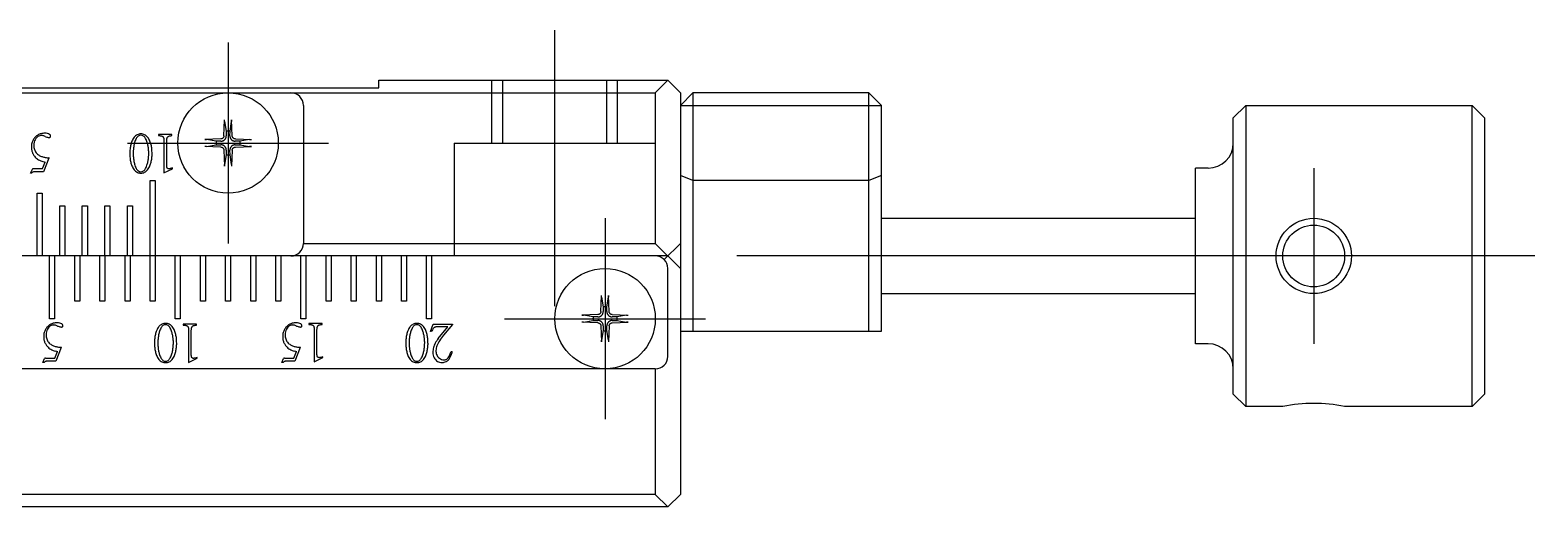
# Model space of a CAD drawing. Extents: x 1 to 275, y 0 to 187.
# Drawn here: x 80 to 139.8, y 167.8 to 186.8 of the extents above; entities that cross this region are included whole.
import ezdxf

# ---------------------------------------------------------------- set-up
doc = ezdxf.new("R2010")
doc.units = 0
doc.linetypes.add('CENTER', pattern=[50.8, 31.75, -6.35, 6.35, -6.35])
doc.linetypes.add('DASHED', pattern=[19.05, 12.7, -6.35])
doc.layers.get('0').update_dxf_attribs({"linetype": 'CONTINUOUS'})
doc.layers.add('CENTER', color=1, linetype='CENTER')

msp = doc.modelspace()

# ---------------------------------------------------------------- linework, layer by layer
at = {"color": 7, "linetype": 'CONTINUOUS'}
for p, q in [((57.835, 184.541), (93.835, 184.541)), ((93.835, 184.541), (93.835, 184.841)), ((93.835, 184.841), (105.335, 184.841)), ((104.835, 184.341), (105.335, 184.841)), ((105.335, 184.841), (105.835, 184.341)), ((46.835, 184.341), (104.835, 184.341)), ((90.835, 183.841), (90.835, 178.341)), ((104.835, 184.341), (104.835, 178.341)), ((105.835, 184.341), (105.835, 168.341)), ((106.335, 184.341), (105.835, 183.841)), ((105.835, 183.841), (113.835, 183.841)), ((113.335, 184.341), (106.335, 184.341)), ((106.335, 184.341), (106.335, 174.841)), ((113.835, 183.841), (113.335, 184.341)), ((113.335, 174.841), (113.335, 184.341)), ((113.835, 174.841), (113.835, 183.841)), ((127.835, 183.341), (128.335, 183.841)), ((128.335, 183.841), (128.335, 171.841)), ((128.335, 183.841), (137.335, 183.841)), ((137.335, 183.841), (137.835, 183.341)), ((137.335, 171.841), (137.335, 183.841)), ((87.673, 182.63), (87.697, 183.267)), ((87.697, 183.257), (87.697, 183.267)), ((87.697, 183.246), (87.697, 183.257)), ((87.697, 183.236), (87.697, 183.246)), ((87.697, 183.23), (87.697, 183.236)), ((87.697, 183.226), (87.697, 183.23)), ((87.973, 183.267), (87.974, 183.257)), ((87.998, 182.63), (87.973, 183.267)), ((87.974, 183.257), (87.974, 183.246)), ((87.974, 183.246), (87.974, 183.236)), ((87.974, 183.236), (87.974, 183.23)), ((87.974, 183.23), (87.974, 183.226)), ((127.835, 172.341), (127.835, 183.341)), ((137.835, 183.341), (137.835, 172.341)), ((85.603, 182.676), (85.067, 182.676)), ((85.067, 182.676), (85.067, 182.635)), ((85.067, 182.635), (85.09, 182.635)), ((85.09, 182.635), (85.112, 182.634)), ((85.112, 182.634), (85.134, 182.632)), ((85.134, 182.632), (85.155, 182.629)), ((85.155, 182.629), (85.175, 182.625)), ((85.522, 182.627), (85.542, 182.63)), ((85.542, 182.63), (85.562, 182.633)), ((85.562, 182.633), (85.583, 182.634)), ((85.583, 182.634), (85.603, 182.635)), ((85.603, 182.635), (85.603, 182.676)), ((87.673, 182.63), (87.672, 182.618)), ((87.697, 183.216), (87.697, 183.226)), ((87.697, 183.212), (87.697, 183.216)), ((87.697, 183.208), (87.697, 183.212)), ((87.698, 183.204), (87.697, 183.208)), ((87.698, 183.201), (87.698, 183.204)), ((87.698, 183.198), (87.698, 183.201)), ((87.699, 183.195), (87.698, 183.198)), ((87.699, 183.195), (87.758, 182.814)), ((87.758, 182.814), (87.763, 182.628)), ((87.908, 182.628), (87.913, 182.814)), ((87.913, 182.814), (87.972, 183.195)), ((87.973, 183.198), (87.972, 183.195)), ((87.974, 183.208), (87.973, 183.204)), ((87.973, 183.204), (87.973, 183.201)), ((87.973, 183.201), (87.973, 183.198)), ((87.974, 183.226), (87.974, 183.216)), ((87.974, 183.216), (87.974, 183.212)), ((87.974, 183.212), (87.974, 183.208)), ((87.999, 182.618), (87.998, 182.63)), ((85.175, 182.625), (85.194, 182.619)), ((85.194, 182.619), (85.204, 182.616)), ((85.204, 182.616), (85.213, 182.612)), ((85.213, 182.612), (85.222, 182.608)), ((85.222, 182.608), (85.23, 182.603)), ((85.23, 182.603), (85.237, 182.597)), ((85.237, 182.597), (85.243, 182.591)), ((85.243, 182.591), (85.249, 182.585)), ((85.249, 182.585), (85.254, 182.578)), ((85.254, 182.578), (85.258, 182.571)), ((85.258, 182.571), (85.262, 182.563)), ((85.262, 182.563), (85.266, 182.555)), ((85.266, 182.555), (85.269, 182.547)), ((85.269, 182.547), (85.274, 182.53)), ((85.274, 182.53), (85.277, 182.513)), ((85.277, 182.513), (85.279, 182.496)), ((85.279, 182.496), (85.279, 182.478)), ((85.279, 182.478), (85.279, 181.151)), ((85.393, 182.439), (85.394, 182.462)), ((85.393, 181.429), (85.393, 182.439)), ((85.394, 182.462), (85.396, 182.485)), ((85.396, 182.485), (85.399, 182.508)), ((85.399, 182.508), (85.402, 182.519)), ((85.402, 182.519), (85.405, 182.53)), ((85.405, 182.53), (85.408, 182.54)), ((85.408, 182.54), (85.413, 182.551)), ((85.413, 182.551), (85.418, 182.561)), ((85.418, 182.561), (85.424, 182.571)), ((85.424, 182.571), (85.43, 182.58)), ((85.43, 182.58), (85.437, 182.588)), ((85.437, 182.588), (85.445, 182.596)), ((85.445, 182.596), (85.454, 182.603)), ((85.454, 182.603), (85.461, 182.607)), ((85.461, 182.607), (85.468, 182.611)), ((85.468, 182.611), (85.484, 182.617)), ((85.484, 182.617), (85.502, 182.623)), ((85.502, 182.623), (85.522, 182.627)), ((87.546, 182.504), (86.909, 182.479)), ((86.909, 182.479), (86.92, 182.48)), ((86.92, 182.203), (86.909, 182.203)), ((87.546, 182.179), (86.909, 182.203)), ((86.92, 182.48), (86.93, 182.48)), ((86.93, 182.203), (86.92, 182.203)), ((86.93, 182.48), (86.941, 182.48)), ((86.941, 182.202), (86.93, 182.203)), ((86.941, 182.48), (86.946, 182.48)), ((86.946, 182.202), (86.941, 182.202)), ((86.946, 182.48), (86.951, 182.48)), ((86.951, 182.203), (86.946, 182.202)), ((86.951, 182.48), (86.96, 182.48)), ((86.96, 182.203), (86.951, 182.203)), ((86.96, 182.48), (86.965, 182.48)), ((86.965, 182.203), (86.96, 182.203)), ((86.965, 182.48), (86.969, 182.479)), ((86.969, 182.203), (86.965, 182.203)), ((86.969, 182.479), (86.972, 182.479)), ((86.972, 182.203), (86.969, 182.203)), ((86.972, 182.479), (86.976, 182.479)), ((86.976, 182.204), (86.972, 182.203)), ((86.976, 182.479), (86.979, 182.478)), ((86.979, 182.204), (86.976, 182.204)), ((86.979, 182.478), (86.981, 182.478)), ((86.981, 182.204), (86.979, 182.204)), ((87.363, 182.419), (86.981, 182.478)), ((86.981, 182.204), (87.363, 182.264)), ((87.548, 182.414), (87.363, 182.419)), ((87.363, 182.264), (87.548, 182.268)), ((87.558, 182.505), (87.546, 182.504)), ((87.546, 182.179), (87.558, 182.178)), ((87.57, 182.507), (87.558, 182.505)), ((87.558, 182.178), (87.57, 182.176)), ((87.583, 182.51), (87.57, 182.507)), ((87.57, 182.176), (87.582, 182.172)), ((87.582, 182.172), (87.594, 182.168)), ((87.594, 182.515), (87.583, 182.51)), ((87.606, 182.52), (87.594, 182.515)), ((87.594, 182.168), (87.605, 182.163)), ((87.605, 182.163), (87.616, 182.156)), ((87.616, 182.527), (87.606, 182.52)), ((87.626, 182.534), (87.616, 182.527)), ((87.616, 182.156), (87.626, 182.149)), ((87.635, 182.542), (87.626, 182.534)), ((87.626, 182.149), (87.635, 182.14)), ((87.643, 182.551), (87.635, 182.542)), ((87.635, 182.14), (87.643, 182.132)), ((87.65, 182.561), (87.643, 182.551)), ((87.643, 182.132), (87.65, 182.122)), ((87.657, 182.571), (87.65, 182.561)), ((87.65, 182.122), (87.657, 182.111)), ((87.662, 182.583), (87.657, 182.571)), ((87.657, 182.111), (87.662, 182.1)), ((87.667, 182.594), (87.662, 182.583)), ((87.662, 182.1), (87.667, 182.088)), ((87.67, 182.606), (87.667, 182.594)), ((87.667, 182.088), (87.67, 182.076)), ((87.672, 182.618), (87.67, 182.606)), ((87.67, 182.076), (87.672, 182.064)), ((87.672, 182.064), (87.673, 182.052)), ((87.673, 182.052), (87.697, 181.415)), ((87.763, 182.054), (87.758, 181.869)), ((87.913, 181.869), (87.908, 182.054)), ((87.998, 182.052), (87.973, 181.415)), ((87.998, 182.052), (87.999, 182.064)), ((88.001, 182.606), (87.999, 182.618)), ((87.999, 182.064), (88.001, 182.076)), ((88.004, 182.594), (88.001, 182.606)), ((88.001, 182.076), (88.004, 182.088)), ((88.009, 182.582), (88.004, 182.594)), ((88.004, 182.088), (88.009, 182.1)), ((88.014, 182.571), (88.009, 182.582)), ((88.009, 182.1), (88.014, 182.111)), ((88.021, 182.561), (88.014, 182.571)), ((88.014, 182.111), (88.021, 182.122)), ((88.028, 182.551), (88.021, 182.561)), ((88.021, 182.122), (88.028, 182.132)), ((88.036, 182.542), (88.028, 182.551)), ((88.028, 182.132), (88.036, 182.141)), ((88.045, 182.534), (88.036, 182.542)), ((88.036, 182.141), (88.045, 182.149)), ((88.055, 182.526), (88.045, 182.534)), ((88.045, 182.149), (88.055, 182.156)), ((88.066, 182.52), (88.055, 182.526)), ((88.055, 182.156), (88.065, 182.162)), ((88.065, 182.162), (88.077, 182.168)), ((88.077, 182.514), (88.066, 182.52)), ((88.089, 182.51), (88.077, 182.514)), ((88.077, 182.168), (88.088, 182.172)), ((88.088, 182.172), (88.1, 182.176)), ((88.101, 182.507), (88.089, 182.51)), ((88.1, 182.176), (88.113, 182.178)), ((88.113, 182.505), (88.101, 182.507)), ((88.125, 182.504), (88.113, 182.505)), ((88.113, 182.178), (88.125, 182.179)), ((88.308, 182.419), (88.123, 182.414)), ((88.123, 182.268), (88.308, 182.264)), ((88.125, 182.504), (88.761, 182.479)), ((88.125, 182.179), (88.761, 182.203)), ((88.689, 182.478), (88.308, 182.419)), ((88.308, 182.264), (88.689, 182.204)), ((88.689, 182.478), (88.692, 182.478)), ((88.692, 182.204), (88.689, 182.204)), ((88.692, 182.478), (88.695, 182.479)), ((88.695, 182.204), (88.692, 182.204)), ((88.695, 182.479), (88.698, 182.479)), ((88.698, 182.203), (88.695, 182.204)), ((88.698, 182.479), (88.702, 182.479)), ((88.702, 182.203), (88.698, 182.203)), ((88.702, 182.479), (88.706, 182.48)), ((88.706, 182.203), (88.702, 182.203)), ((88.706, 182.48), (88.71, 182.48)), ((88.71, 182.203), (88.706, 182.203)), ((88.71, 182.48), (88.72, 182.48)), ((88.72, 182.203), (88.71, 182.203)), ((88.72, 182.48), (88.725, 182.48)), ((88.725, 182.202), (88.72, 182.203)), ((88.725, 182.48), (88.73, 182.48)), ((88.73, 182.202), (88.725, 182.202)), ((88.73, 182.48), (88.74, 182.48)), ((88.74, 182.203), (88.73, 182.202)), ((88.74, 182.48), (88.751, 182.48)), ((88.751, 182.203), (88.74, 182.203)), ((88.751, 182.48), (88.761, 182.479)), ((88.761, 182.203), (88.751, 182.203)), ((80.45, 181.319), (80.56, 181.579)), ((80.709, 181.738), (80.495, 181.198)), ((87.697, 181.475), (87.698, 181.478)), ((87.697, 181.471), (87.697, 181.475)), ((87.697, 181.466), (87.697, 181.471)), ((87.697, 181.457), (87.697, 181.466)), ((87.697, 181.452), (87.697, 181.457)), ((87.697, 181.447), (87.697, 181.452)), ((87.697, 181.436), (87.697, 181.447)), ((87.697, 181.426), (87.697, 181.436)), ((87.698, 181.485), (87.699, 181.487)), ((87.698, 181.482), (87.698, 181.485)), ((87.698, 181.478), (87.698, 181.482)), ((87.758, 181.869), (87.699, 181.487)), ((87.972, 181.487), (87.913, 181.869)), ((87.972, 181.487), (87.973, 181.485)), ((87.973, 181.485), (87.973, 181.482)), ((87.973, 181.482), (87.973, 181.478)), ((87.973, 181.478), (87.974, 181.475)), ((87.974, 181.475), (87.974, 181.471)), ((87.974, 181.471), (87.974, 181.466)), ((87.974, 181.466), (87.974, 181.457)), ((87.974, 181.457), (87.974, 181.452)), ((87.974, 181.452), (87.974, 181.447)), ((87.974, 181.447), (87.974, 181.436)), ((87.974, 181.436), (87.974, 181.426)), ((79.979, 181.141), (80.047, 181.304)), ((80.024, 181.145), (79.979, 181.141)), ((80.079, 181.319), (80.45, 181.319)), ((80.495, 181.198), (80.122, 181.198)), ((84.735, 180.841), (84.935, 180.841)), ((84.735, 176.041), (84.735, 180.841)), ((84.935, 180.841), (84.935, 176.041)), ((85.279, 181.151), (85.623, 181.317)), ((85.393, 181.418), (85.393, 181.429)), ((85.394, 181.408), (85.393, 181.418)), ((85.395, 181.398), (85.394, 181.408)), ((85.396, 181.387), (85.395, 181.398)), ((85.399, 181.377), (85.396, 181.387)), ((85.401, 181.367), (85.399, 181.377)), ((85.405, 181.358), (85.401, 181.367)), ((85.409, 181.349), (85.405, 181.358)), ((85.415, 181.34), (85.409, 181.349)), ((85.418, 181.336), (85.415, 181.34)), ((85.422, 181.333), (85.418, 181.336)), ((85.425, 181.329), (85.422, 181.333)), ((85.429, 181.326), (85.425, 181.329)), ((85.433, 181.323), (85.429, 181.326)), ((85.438, 181.321), (85.433, 181.323)), ((85.442, 181.319), (85.438, 181.321)), ((85.447, 181.317), (85.442, 181.319)), ((85.452, 181.316), (85.447, 181.317)), ((85.457, 181.314), (85.452, 181.316)), ((85.467, 181.313), (85.457, 181.314)), ((85.477, 181.312), (85.467, 181.313)), ((85.496, 181.313), (85.477, 181.312)), ((85.515, 181.316), (85.496, 181.313)), ((85.534, 181.32), (85.515, 181.316)), ((85.552, 181.325), (85.534, 181.32)), ((85.588, 181.336), (85.552, 181.325)), ((85.623, 181.349), (85.588, 181.336)), ((85.623, 181.317), (85.623, 181.349)), ((87.697, 181.415), (87.697, 181.426)), ((87.974, 181.426), (87.973, 181.415)), ((106.335, 180.841), (105.835, 181.048)), ((113.335, 180.841), (106.335, 180.841)), ((113.835, 181.048), (113.335, 180.841)), ((126.335, 174.341), (126.335, 181.341)), ((126.835, 181.341), (126.335, 181.341)), ((80.235, 180.341), (80.435, 180.341)), ((80.235, 177.841), (80.235, 180.341)), ((80.435, 180.341), (80.435, 177.841)), ((81.135, 177.841), (81.135, 179.841)), ((81.135, 179.841), (81.335, 179.841)), ((81.335, 179.841), (81.335, 177.841)), ((82.035, 177.841), (82.035, 179.841)), ((82.035, 179.841), (82.235, 179.841)), ((82.235, 179.841), (82.235, 177.841)), ((82.935, 177.841), (82.935, 179.841)), ((82.935, 179.841), (83.135, 179.841)), ((83.135, 179.841), (83.135, 177.841)), ((83.835, 177.841), (83.835, 179.841)), ((83.835, 179.841), (84.035, 179.841)), ((84.035, 179.841), (84.035, 177.841)), ((113.835, 179.341), (126.335, 179.341)), ((105.335, 177.841), (46.335, 177.841)), ((104.835, 177.841), (46.835, 177.841)), ((80.735, 175.341), (80.735, 177.841)), ((80.935, 177.841), (80.935, 175.341)), ((81.735, 176.041), (81.735, 177.841)), ((81.935, 177.841), (81.935, 176.041)), ((82.735, 176.041), (82.735, 177.841)), ((82.935, 177.841), (82.935, 176.041)), ((83.735, 176.041), (83.735, 177.841)), ((83.935, 177.841), (83.935, 176.041)), ((85.735, 175.341), (85.735, 177.841)), ((85.935, 177.841), (85.935, 175.341)), ((86.735, 176.041), (86.735, 177.841)), ((86.935, 177.841), (86.935, 176.041)), ((87.735, 176.041), (87.735, 177.841)), ((87.935, 177.841), (87.935, 176.041)), ((88.735, 176.041), (88.735, 177.841)), ((88.935, 177.841), (88.935, 176.041)), ((89.735, 176.041), (89.735, 177.841)), ((89.935, 177.841), (89.935, 176.041)), ((90.735, 175.341), (90.735, 177.841)), ((90.835, 178.341), (104.835, 178.341)), ((90.935, 177.841), (90.935, 175.341)), ((91.735, 176.041), (91.735, 177.841)), ((91.935, 177.841), (91.935, 176.041)), ((92.735, 176.041), (92.735, 177.841)), ((92.935, 177.841), (92.935, 176.041)), ((93.735, 176.041), (93.735, 177.841)), ((93.935, 177.841), (93.935, 176.041)), ((94.735, 176.041), (94.735, 177.841)), ((94.935, 177.841), (94.935, 176.041)), ((95.735, 175.341), (95.735, 177.841)), ((95.935, 177.841), (95.935, 175.341)), ((104.835, 178.341), (105.835, 177.341)), ((105.835, 178.341), (105.189, 177.695)), ((105.335, 173.841), (105.335, 177.341)), ((102.673, 175.63), (102.697, 176.267)), ((102.697, 176.257), (102.697, 176.267)), ((102.697, 176.246), (102.697, 176.257)), ((102.697, 176.236), (102.697, 176.246)), ((102.697, 176.23), (102.697, 176.236)), ((102.697, 176.226), (102.697, 176.23)), ((102.697, 176.216), (102.697, 176.226)), ((102.697, 176.212), (102.697, 176.216)), ((102.697, 176.208), (102.697, 176.212)), ((102.698, 176.204), (102.697, 176.208)), ((102.698, 176.201), (102.698, 176.204)), ((102.698, 176.198), (102.698, 176.201)), ((102.699, 176.195), (102.698, 176.198)), ((102.699, 176.195), (102.758, 175.814)), ((102.913, 175.814), (102.972, 176.195)), ((102.973, 176.198), (102.972, 176.195)), ((102.973, 176.267), (102.974, 176.257)), ((102.998, 175.63), (102.973, 176.267)), ((102.974, 176.208), (102.973, 176.204)), ((102.973, 176.204), (102.973, 176.201)), ((102.973, 176.201), (102.973, 176.198)), ((102.974, 176.257), (102.974, 176.246)), ((102.974, 176.246), (102.974, 176.236)), ((102.974, 176.236), (102.974, 176.23)), ((102.974, 176.23), (102.974, 176.226)), ((102.974, 176.226), (102.974, 176.216)), ((102.974, 176.216), (102.974, 176.212)), ((102.974, 176.212), (102.974, 176.208)), ((113.835, 176.341), (126.335, 176.341)), ((81.935, 176.041), (81.735, 176.041)), ((82.935, 176.041), (82.735, 176.041)), ((83.935, 176.041), (83.735, 176.041)), ((84.935, 176.041), (84.735, 176.041)), ((86.935, 176.041), (86.735, 176.041)), ((87.935, 176.041), (87.735, 176.041)), ((88.935, 176.041), (88.735, 176.041)), ((89.935, 176.041), (89.735, 176.041)), ((91.935, 176.041), (91.735, 176.041)), ((92.935, 176.041), (92.735, 176.041)), ((93.935, 176.041), (93.735, 176.041)), ((94.935, 176.041), (94.735, 176.041)), ((102.546, 175.504), (101.909, 175.479)), ((101.909, 175.479), (101.92, 175.48)), ((101.92, 175.48), (101.93, 175.48)), ((101.93, 175.48), (101.941, 175.48)), ((101.941, 175.48), (101.946, 175.48)), ((101.946, 175.48), (101.951, 175.48)), ((101.951, 175.48), (101.96, 175.48)), ((101.96, 175.48), (101.965, 175.48)), ((101.965, 175.48), (101.969, 175.479)), ((101.969, 175.479), (101.972, 175.479)), ((101.972, 175.479), (101.976, 175.479)), ((101.976, 175.479), (101.979, 175.478)), ((101.979, 175.478), (101.981, 175.478)), ((102.363, 175.419), (101.981, 175.478)), ((102.558, 175.505), (102.546, 175.504)), ((102.57, 175.507), (102.558, 175.505)), ((102.583, 175.51), (102.57, 175.507)), ((102.594, 175.515), (102.583, 175.51)), ((102.606, 175.52), (102.594, 175.515)), ((102.616, 175.527), (102.606, 175.52)), ((102.626, 175.534), (102.616, 175.527)), ((102.635, 175.542), (102.626, 175.534)), ((102.643, 175.551), (102.635, 175.542)), ((102.65, 175.561), (102.643, 175.551)), ((102.657, 175.571), (102.65, 175.561)), ((102.662, 175.583), (102.657, 175.571)), ((102.667, 175.594), (102.662, 175.583)), ((102.67, 175.606), (102.667, 175.594)), ((102.672, 175.618), (102.67, 175.606)), ((102.673, 175.63), (102.672, 175.618)), ((102.758, 175.814), (102.763, 175.628)), ((102.908, 175.628), (102.913, 175.814)), ((102.999, 175.618), (102.998, 175.63)), ((103.001, 175.606), (102.999, 175.618)), ((103.004, 175.594), (103.001, 175.606)), ((103.009, 175.582), (103.004, 175.594)), ((103.014, 175.571), (103.009, 175.582)), ((103.021, 175.561), (103.014, 175.571)), ((103.028, 175.551), (103.021, 175.561)), ((103.036, 175.542), (103.028, 175.551)), ((103.045, 175.534), (103.036, 175.542)), ((103.055, 175.526), (103.045, 175.534)), ((103.066, 175.52), (103.055, 175.526)), ((103.077, 175.514), (103.066, 175.52)), ((103.089, 175.51), (103.077, 175.514)), ((103.101, 175.507), (103.089, 175.51)), ((103.113, 175.505), (103.101, 175.507)), ((103.125, 175.504), (103.113, 175.505)), ((103.125, 175.504), (103.761, 175.479)), ((103.689, 175.478), (103.308, 175.419)), ((103.689, 175.478), (103.692, 175.478)), ((103.692, 175.478), (103.695, 175.479)), ((103.695, 175.479), (103.698, 175.479)), ((103.698, 175.479), (103.702, 175.479)), ((103.702, 175.479), (103.706, 175.48)), ((103.706, 175.48), (103.71, 175.48)), ((103.71, 175.48), (103.72, 175.48)), ((103.72, 175.48), (103.725, 175.48)), ((103.725, 175.48), (103.73, 175.48)), ((103.73, 175.48), (103.74, 175.48)), ((103.74, 175.48), (103.751, 175.48)), ((103.751, 175.48), (103.761, 175.479)), ((80.935, 175.341), (80.735, 175.341)), ((85.935, 175.341), (85.735, 175.341)), ((86.583, 175.125), (86.047, 175.125)), ((86.047, 175.125), (86.047, 175.085)), ((86.047, 175.085), (86.07, 175.084)), ((86.07, 175.084), (86.092, 175.083)), ((86.092, 175.083), (86.114, 175.081)), ((86.114, 175.081), (86.135, 175.078)), ((86.135, 175.078), (86.155, 175.074)), ((86.155, 175.074), (86.175, 175.069)), ((86.175, 175.069), (86.184, 175.065)), ((86.184, 175.065), (86.193, 175.062)), ((86.193, 175.062), (86.202, 175.057)), ((86.202, 175.057), (86.21, 175.052)), ((86.21, 175.052), (86.217, 175.046)), ((86.217, 175.046), (86.223, 175.041)), ((86.223, 175.041), (86.229, 175.034)), ((86.229, 175.034), (86.234, 175.027)), ((86.234, 175.027), (86.239, 175.02)), ((86.239, 175.02), (86.243, 175.012)), ((86.243, 175.012), (86.246, 175.005)), ((86.246, 175.005), (86.249, 174.996)), ((86.249, 174.996), (86.254, 174.98)), ((86.254, 174.98), (86.257, 174.962)), ((86.257, 174.962), (86.259, 174.945)), ((86.259, 174.945), (86.259, 174.928)), ((86.259, 174.928), (86.259, 173.601)), ((86.373, 174.889), (86.374, 174.912)), ((86.373, 173.878), (86.373, 174.889)), ((86.374, 174.912), (86.376, 174.935)), ((86.376, 174.935), (86.38, 174.957)), ((86.38, 174.957), (86.382, 174.968)), ((86.382, 174.968), (86.385, 174.979)), ((86.385, 174.979), (86.389, 174.99)), ((86.389, 174.99), (86.393, 175)), ((86.393, 175), (86.398, 175.01)), ((86.398, 175.01), (86.404, 175.02)), ((86.404, 175.02), (86.41, 175.029)), ((86.41, 175.029), (86.418, 175.037)), ((86.418, 175.037), (86.426, 175.045)), ((86.426, 175.045), (86.435, 175.052)), ((86.435, 175.052), (86.441, 175.056)), ((86.441, 175.056), (86.449, 175.06)), ((86.449, 175.06), (86.465, 175.067)), ((86.465, 175.067), (86.483, 175.072)), ((86.483, 175.072), (86.502, 175.076)), ((86.502, 175.076), (86.522, 175.08)), ((86.522, 175.08), (86.543, 175.082)), ((86.543, 175.082), (86.563, 175.084)), ((86.563, 175.084), (86.583, 175.085)), ((86.583, 175.085), (86.583, 175.125)), ((90.935, 175.341), (90.735, 175.341)), ((91.583, 175.152), (91.047, 175.152)), ((91.047, 175.152), (91.047, 175.111)), ((91.047, 175.111), (91.07, 175.111)), ((91.07, 175.111), (91.092, 175.11)), ((91.092, 175.11), (91.114, 175.108)), ((91.114, 175.108), (91.135, 175.105)), ((91.135, 175.105), (91.155, 175.101)), ((91.155, 175.101), (91.175, 175.095)), ((91.175, 175.095), (91.184, 175.092)), ((91.184, 175.092), (91.193, 175.088)), ((91.193, 175.088), (91.202, 175.084)), ((91.202, 175.084), (91.21, 175.078)), ((91.21, 175.078), (91.217, 175.073)), ((91.217, 175.073), (91.223, 175.067)), ((91.223, 175.067), (91.229, 175.061)), ((91.229, 175.061), (91.234, 175.054)), ((91.234, 175.054), (91.239, 175.046)), ((91.239, 175.046), (91.243, 175.039)), ((91.243, 175.039), (91.246, 175.031)), ((91.246, 175.031), (91.249, 175.023)), ((91.249, 175.023), (91.254, 175.006)), ((91.254, 175.006), (91.257, 174.989)), ((91.257, 174.989), (91.259, 174.971)), ((91.259, 174.971), (91.259, 174.954)), ((91.259, 174.954), (91.259, 173.627)), ((91.373, 174.915), (91.374, 174.938)), ((91.373, 173.904), (91.373, 174.915)), ((91.374, 174.938), (91.376, 174.961)), ((91.376, 174.961), (91.38, 174.984)), ((91.38, 174.984), (91.382, 174.995)), ((91.382, 174.995), (91.385, 175.006)), ((91.385, 175.006), (91.389, 175.016)), ((91.389, 175.016), (91.393, 175.027)), ((91.393, 175.027), (91.398, 175.037)), ((91.398, 175.037), (91.404, 175.046)), ((91.404, 175.046), (91.41, 175.056)), ((91.41, 175.056), (91.418, 175.064)), ((91.418, 175.064), (91.426, 175.072)), ((91.426, 175.072), (91.435, 175.078)), ((91.435, 175.078), (91.441, 175.083)), ((91.441, 175.083), (91.449, 175.087)), ((91.449, 175.087), (91.465, 175.093)), ((91.465, 175.093), (91.483, 175.099)), ((91.483, 175.099), (91.502, 175.103)), ((91.502, 175.103), (91.522, 175.106)), ((91.522, 175.106), (91.543, 175.108)), ((91.543, 175.108), (91.563, 175.11)), ((91.563, 175.11), (91.583, 175.111)), ((91.583, 175.111), (91.583, 175.152)), ((95.935, 175.341), (95.735, 175.341)), ((95.886, 174.828), (95.992, 175.125)), ((95.992, 175.125), (96.759, 175.125)), ((96.581, 175.013), (96.125, 175.013)), ((96.2, 174.549), (96.581, 175.013)), ((96.759, 175.115), (96.404, 174.683)), ((96.759, 175.125), (96.759, 175.115)), ((101.92, 175.203), (101.909, 175.203)), ((102.546, 175.179), (101.909, 175.203)), ((101.93, 175.203), (101.92, 175.203)), ((101.941, 175.202), (101.93, 175.203)), ((101.946, 175.202), (101.941, 175.202)), ((101.951, 175.203), (101.946, 175.202)), ((101.96, 175.203), (101.951, 175.203)), ((101.965, 175.203), (101.96, 175.203)), ((101.969, 175.203), (101.965, 175.203)), ((101.972, 175.203), (101.969, 175.203)), ((101.976, 175.204), (101.972, 175.203)), ((101.979, 175.204), (101.976, 175.204)), ((101.981, 175.204), (101.979, 175.204)), ((101.981, 175.204), (102.363, 175.264)), ((102.548, 175.414), (102.363, 175.419)), ((102.363, 175.264), (102.548, 175.268)), ((102.546, 175.179), (102.558, 175.178)), ((102.558, 175.178), (102.57, 175.176)), ((102.57, 175.176), (102.582, 175.172)), ((102.582, 175.172), (102.594, 175.168)), ((102.594, 175.168), (102.605, 175.163)), ((102.605, 175.163), (102.616, 175.156)), ((102.616, 175.156), (102.626, 175.149)), ((102.626, 175.149), (102.635, 175.14)), ((102.635, 175.14), (102.643, 175.132)), ((102.643, 175.132), (102.65, 175.122)), ((102.65, 175.122), (102.657, 175.111)), ((102.657, 175.111), (102.662, 175.1)), ((102.662, 175.1), (102.667, 175.088)), ((102.667, 175.088), (102.67, 175.076)), ((102.67, 175.076), (102.672, 175.064)), ((102.672, 175.064), (102.673, 175.052)), ((102.673, 175.052), (102.697, 174.415)), ((102.758, 174.869), (102.699, 174.487)), ((102.763, 175.054), (102.758, 174.869)), ((102.913, 174.869), (102.908, 175.054)), ((102.972, 174.487), (102.913, 174.869)), ((102.998, 175.052), (102.973, 174.415)), ((102.998, 175.052), (102.999, 175.064)), ((102.999, 175.064), (103.001, 175.076)), ((103.001, 175.076), (103.004, 175.088)), ((103.004, 175.088), (103.009, 175.1)), ((103.009, 175.1), (103.014, 175.111)), ((103.014, 175.111), (103.021, 175.122)), ((103.021, 175.122), (103.028, 175.132)), ((103.028, 175.132), (103.036, 175.141)), ((103.036, 175.141), (103.045, 175.149)), ((103.045, 175.149), (103.055, 175.156)), ((103.055, 175.156), (103.065, 175.162)), ((103.065, 175.162), (103.077, 175.168)), ((103.077, 175.168), (103.088, 175.172)), ((103.088, 175.172), (103.1, 175.176)), ((103.1, 175.176), (103.113, 175.178)), ((103.113, 175.178), (103.125, 175.179)), ((103.308, 175.419), (103.123, 175.414)), ((103.123, 175.268), (103.308, 175.264)), ((103.125, 175.179), (103.761, 175.203)), ((103.308, 175.264), (103.689, 175.204)), ((103.692, 175.204), (103.689, 175.204)), ((103.695, 175.204), (103.692, 175.204)), ((103.698, 175.203), (103.695, 175.204)), ((103.702, 175.203), (103.698, 175.203)), ((103.706, 175.203), (103.702, 175.203)), ((103.71, 175.203), (103.706, 175.203)), ((103.72, 175.203), (103.71, 175.203)), ((103.725, 175.202), (103.72, 175.203)), ((103.73, 175.202), (103.725, 175.202)), ((103.74, 175.203), (103.73, 175.202)), ((103.751, 175.203), (103.74, 175.203)), ((103.761, 175.203), (103.751, 175.203)), ((95.927, 174.828), (95.886, 174.828)), ((102.697, 174.475), (102.698, 174.478)), ((102.697, 174.471), (102.697, 174.475)), ((102.697, 174.466), (102.697, 174.471)), ((102.697, 174.457), (102.697, 174.466)), ((102.697, 174.452), (102.697, 174.457)), ((102.697, 174.447), (102.697, 174.452)), ((102.697, 174.436), (102.697, 174.447)), ((102.697, 174.426), (102.697, 174.436)), ((102.697, 174.415), (102.697, 174.426)), ((102.698, 174.485), (102.699, 174.487)), ((102.698, 174.482), (102.698, 174.485)), ((102.698, 174.478), (102.698, 174.482)), ((102.972, 174.487), (102.973, 174.485)), ((102.973, 174.485), (102.973, 174.482)), ((102.973, 174.482), (102.973, 174.478)), ((102.973, 174.478), (102.974, 174.475)), ((102.974, 174.426), (102.973, 174.415)), ((102.974, 174.475), (102.974, 174.471)), ((102.974, 174.471), (102.974, 174.466)), ((102.974, 174.466), (102.974, 174.457)), ((102.974, 174.457), (102.974, 174.452)), ((102.974, 174.452), (102.974, 174.447)), ((102.974, 174.447), (102.974, 174.436)), ((102.974, 174.436), (102.974, 174.426)), ((105.835, 174.841), (113.835, 174.841)), ((126.835, 174.341), (126.335, 174.341)), ((80.47, 173.591), (80.537, 173.754)), ((80.569, 173.768), (80.94, 173.768)), ((80.985, 173.648), (80.612, 173.648)), ((80.94, 173.768), (81.05, 174.029)), ((81.199, 174.188), (80.985, 173.648)), ((86.259, 173.601), (86.604, 173.766)), ((86.374, 173.868), (86.373, 173.878)), ((86.374, 173.857), (86.374, 173.868)), ((86.375, 173.847), (86.374, 173.857)), ((86.377, 173.837), (86.375, 173.847)), ((86.379, 173.826), (86.377, 173.837)), ((86.382, 173.817), (86.379, 173.826)), ((86.385, 173.807), (86.382, 173.817)), ((86.39, 173.798), (86.385, 173.807)), ((86.395, 173.79), (86.39, 173.798)), ((86.398, 173.786), (86.395, 173.79)), ((86.402, 173.782), (86.398, 173.786)), ((86.405, 173.779), (86.402, 173.782)), ((86.409, 173.776), (86.405, 173.779)), ((86.414, 173.773), (86.409, 173.776)), ((86.418, 173.77), (86.414, 173.773)), ((86.422, 173.768), (86.418, 173.77)), ((86.427, 173.766), (86.422, 173.768)), ((86.432, 173.765), (86.427, 173.766)), ((86.437, 173.764), (86.432, 173.765)), ((86.447, 173.762), (86.437, 173.764)), ((86.457, 173.762), (86.447, 173.762)), ((86.476, 173.763), (86.457, 173.762)), ((86.495, 173.766), (86.476, 173.763)), ((86.514, 173.769), (86.495, 173.766)), ((86.532, 173.774), (86.514, 173.769)), ((86.568, 173.785), (86.532, 173.774)), ((86.604, 173.799), (86.568, 173.785)), ((86.604, 173.766), (86.604, 173.799)), ((89.979, 173.591), (90.047, 173.754)), ((90.079, 173.768), (90.45, 173.768)), ((90.495, 173.648), (90.122, 173.648)), ((90.45, 173.768), (90.56, 174.029)), ((90.709, 174.188), (90.495, 173.648)), ((91.259, 173.627), (91.604, 173.792)), ((91.374, 173.894), (91.373, 173.904)), ((91.374, 173.884), (91.374, 173.894)), ((91.375, 173.873), (91.374, 173.884)), ((91.377, 173.863), (91.375, 173.873)), ((91.379, 173.853), (91.377, 173.863)), ((91.382, 173.843), (91.379, 173.853)), ((91.385, 173.834), (91.382, 173.843)), ((91.39, 173.825), (91.385, 173.834)), ((91.395, 173.816), (91.39, 173.825)), ((91.398, 173.812), (91.395, 173.816)), ((91.402, 173.809), (91.398, 173.812)), ((91.405, 173.805), (91.402, 173.809)), ((91.409, 173.802), (91.405, 173.805)), ((91.414, 173.799), (91.409, 173.802)), ((91.418, 173.797), (91.414, 173.799)), ((91.422, 173.795), (91.418, 173.797)), ((91.427, 173.793), (91.422, 173.795)), ((91.432, 173.791), (91.427, 173.793)), ((91.437, 173.79), (91.432, 173.791)), ((91.447, 173.789), (91.437, 173.79)), ((91.457, 173.788), (91.447, 173.789)), ((91.476, 173.789), (91.457, 173.788)), ((91.495, 173.792), (91.476, 173.789)), ((91.514, 173.796), (91.495, 173.792)), ((91.532, 173.801), (91.514, 173.796)), ((91.568, 173.812), (91.532, 173.801)), ((91.604, 173.825), (91.568, 173.812)), ((91.604, 173.792), (91.604, 173.825)), ((96.622, 173.823), (96.643, 173.865)), ((96.712, 174.039), (96.753, 174.033)), ((104.835, 173.341), (46.835, 173.341)), ((80.514, 173.595), (80.47, 173.591)), ((90.024, 173.595), (89.979, 173.591)), ((104.835, 173.341), (104.835, 168.341)), ((128.335, 171.841), (127.835, 172.341)), ((137.835, 172.341), (137.335, 171.841)), ((129.806, 171.841), (128.335, 171.841)), ((137.335, 171.841), (132.265, 171.841)), ((104.835, 168.341), (46.835, 168.341)), ((104.835, 168.341), (105.335, 167.841)), ((105.835, 168.341), (105.335, 167.841)), ((105.335, 167.841), (46.335, 167.841))]:
    msp.add_line(p, q, dxfattribs=at)
at = {"color": 3, "linetype": 'DASHED'}
for p, q in [((98.335, 182.341), (98.335, 184.841)), ((98.768, 182.341), (98.768, 184.841)), ((102.902, 182.341), (102.902, 184.841)), ((103.335, 182.341), (103.335, 184.841)), ((96.835, 182.341), (96.835, 177.841)), ((96.835, 182.341), (104.835, 182.341))]:
    msp.add_line(p, q, dxfattribs=at)
at = {"color": 7, "linetype": 'CONTINUOUS'}
for centre, radius in [((87.835, 182.341), 2), ((131.035, 177.841), 1.23), ((102.835, 175.341), 2)]:
    msp.add_circle(centre, radius, dxfattribs=at)
at = {"color": 3, "linetype": 'CONTINUOUS'}
msp.add_circle((131.035, 177.841), 1.5, dxfattribs=at)
at = {"color": 7, "linetype": 'CONTINUOUS'}
for centre, radius, start, end in [((90.335, 183.841), 0.5, 360, 90), ((80.518, 182.236), 0.493, 120.7739, 136.78169), ((80.508, 182.249), 0.477, 104.1459, 120.52088), ((80.411, 182.372), 0.269, 105.63661, 121.31819), ((80.417, 182.346), 0.295, 90.72112, 105.44214), ((80.532, 182.148), 0.581, 89.62634, 103.98118), ((80.411, 182.433), 0.208, 77.99933, 89.32029), ((80.374, 182.251), 0.394, 70.78051, 78.17127), ((80.543, 182.208), 0.521, 78.24508, 90.76589), ((80.605, 182.504), 0.218, 56.16519, 78.52435), ((80.652, 182.58), 0.13, 39.34743, 54.65926), ((80.662, 182.588), 0.117, 21.50572, 39.09296), ((80.757, 182.625), 0.015, 11.57863, 25.29127), ((84.379, 182.351), 0.356, 116.27292, 141.12605), ((84.364, 182.368), 0.334, 89.29188, 115.25969), ((84.367, 182.471), 0.178, 89.59754, 125.2384), ((84.372, 182.367), 0.336, 64.79362, 90.65481), ((84.369, 182.473), 0.177, 54.75767, 90.34796), ((84.357, 182.351), 0.356, 38.87395, 63.72708), ((87.835, 182.341), 0.479, 80.69573, 99.30427), ((87.55, 182.624), 0.212, 355.73108, 1.31351), ((88.121, 182.624), 0.213, 178.68743, 184.26798), ((80.647, 182.179), 0.639, 165.76324, 178.71453), ((80.702, 182.183), 0.694, 179.22147, 190.79828), ((80.58, 182.161), 0.57, 190.88917, 204.10235), ((80.554, 182.201), 0.544, 151.18995, 165.63047), ((80.564, 182.193), 0.556, 136.79184, 151.01477), ((80.759, 182.239), 0.651, 168.35026, 179.22467), ((80.621, 182.234), 0.514, 178.4839, 196.88282), ((80.545, 182.283), 0.433, 154.07539, 168.36855), ((80.507, 182.203), 0.395, 197.32457, 219.27694), ((80.454, 182.326), 0.332, 136.87322, 153.91976), ((80.43, 182.343), 0.303, 121.51134, 135.96751), ((80.275, 181.964), 0.698, 65.83344, 70.87769), ((80.814, 183.166), 0.62, 245.84998, 251.62749), ((80.745, 182.957), 0.4, 251.56753, 259.31192), ((80.719, 182.817), 0.257, 259.23152, 269.62409), ((80.719, 182.626), 0.066, 268.02774, 295.40713), ((80.729, 182.602), 0.0408, 297.12927, 334.95398), ((80.699, 182.614), 0.0728, 336.28103, 1.8872), ((80.736, 182.62), 0.0361, 4.31603, 11.94418), ((80.698, 182.617), 0.0745, 359.76895, 4.47325), ((85.615, 181.926), 1.69, 173.98932, 180.12832), ((85.25, 181.964), 1.322, 166.76805, 174.0003), ((85.002, 182.023), 1.067, 158.42573, 166.76648), ((84.582, 182.19), 0.615, 141.32201, 158.56004), ((85.852, 181.924), 1.791, 175.17741, 180.05778), ((85.626, 181.943), 1.564, 169.83753, 175.18468), ((85.467, 181.971), 1.404, 164.09978, 169.84183), ((84.817, 182.178), 0.722, 151.86506, 165.77224), ((84.438, 182.384), 0.291, 126.7157, 152.2786), ((84.296, 182.382), 0.293, 28.05768, 53.3426), ((83.928, 182.178), 0.713, 14.58161, 28.60613), ((83.279, 181.967), 1.395, 10.45512, 16.28755), ((84.153, 182.189), 0.617, 21.4624, 38.65554), ((83.138, 181.941), 1.539, 4.98573, 10.44901), ((82.94, 181.924), 1.738, 359.94422, 4.98324), ((83.709, 182.016), 1.093, 13.20981, 21.39905), ((83.475, 181.961), 1.334, 6.03151, 13.20014), ((83.132, 181.925), 1.678, 359.88103, 6.03092), ((87.835, 182.341), 0.479, 170.69573, 189.30427), ((87.553, 182.627), 0.213, 268.68743, 274.26798), ((87.553, 182.056), 0.212, 85.73108, 91.31351), ((87.552, 182.636), 0.222, 274.24243, 279.5709), ((87.552, 182.046), 0.222, 80.4292, 85.75747), ((87.554, 182.63), 0.216, 279.54557, 284.93911), ((87.554, 182.053), 0.216, 75.0596, 80.45572), ((87.556, 182.62), 0.206, 284.99526, 290.61445), ((87.556, 182.062), 0.206, 69.386, 75.00429), ((87.553, 182.628), 0.214, 290.57201, 296.2994), ((87.553, 182.054), 0.214, 63.7006, 69.42799), ((87.559, 182.616), 0.201, 296.26938, 302.61165), ((87.559, 182.066), 0.201, 57.38835, 63.73062), ((87.554, 182.623), 0.209, 302.64535, 308.77556), ((87.554, 182.059), 0.209, 51.22485, 57.35424), ((87.559, 182.618), 0.202, 308.72044, 314.93424), ((87.559, 182.065), 0.202, 45.0678, 51.27752), ((87.559, 182.618), 0.202, 315.0678, 321.27752), ((87.559, 182.065), 0.202, 38.72044, 44.93424), ((87.553, 182.622), 0.209, 321.22485, 327.35423), ((87.553, 182.06), 0.209, 32.64535, 38.77556), ((87.561, 182.617), 0.201, 327.38835, 333.73062), ((87.561, 182.065), 0.201, 26.26938, 32.61165), ((87.548, 182.623), 0.214, 333.7006, 339.42799), ((87.548, 182.059), 0.214, 20.57201, 26.2994), ((87.557, 182.621), 0.206, 339.386, 345.00429), ((87.557, 182.062), 0.206, 14.99526, 20.61445), ((87.547, 182.623), 0.216, 345.0596, 350.45572), ((87.547, 182.059), 0.216, 9.54557, 14.93911), ((87.54, 182.624), 0.222, 350.4292, 355.75747), ((87.54, 182.058), 0.222, 4.24243, 9.5709), ((87.55, 182.059), 0.213, 358.68743, 4.26798), ((88.121, 182.059), 0.212, 175.73108, 181.31351), ((88.131, 182.624), 0.222, 184.24243, 189.5709), ((88.131, 182.058), 0.222, 170.4292, 175.75747), ((88.124, 182.623), 0.216, 189.54557, 194.93911), ((88.124, 182.059), 0.216, 165.0596, 170.45572), ((88.114, 182.621), 0.206, 194.99526, 200.61445), ((88.114, 182.062), 0.206, 159.386, 165.00429), ((88.122, 182.623), 0.214, 200.57201, 206.2994), ((88.122, 182.059), 0.214, 153.7006, 159.42799), ((88.11, 182.617), 0.201, 206.26938, 212.61165), ((88.11, 182.065), 0.201, 147.38835, 153.73062), ((88.118, 182.622), 0.209, 212.64535, 218.77556), ((88.118, 182.06), 0.209, 141.22485, 147.35423), ((88.112, 182.617), 0.202, 218.72044, 224.93424), ((88.112, 182.065), 0.202, 135.0678, 141.27752), ((88.112, 182.618), 0.202, 225.0678, 231.27752), ((88.112, 182.065), 0.202, 128.72044, 134.93424), ((88.116, 182.623), 0.209, 231.22485, 237.35424), ((88.116, 182.059), 0.209, 122.64535, 128.77556), ((88.112, 182.616), 0.201, 237.38835, 243.73062), ((88.112, 182.066), 0.201, 116.26938, 122.61165), ((88.118, 182.628), 0.214, 243.7006, 249.42799), ((88.118, 182.054), 0.214, 110.57201, 116.2994), ((88.115, 182.62), 0.206, 249.386, 255.00429), ((88.115, 182.062), 0.206, 104.99526, 110.61445), ((88.117, 182.63), 0.216, 255.0596, 260.45572), ((88.117, 182.053), 0.216, 99.54557, 104.93911), ((88.118, 182.636), 0.222, 260.4292, 265.75747), ((88.118, 182.046), 0.222, 94.24243, 99.5709), ((88.118, 182.627), 0.212, 265.73108, 271.31351), ((88.118, 182.056), 0.213, 88.68743, 94.26798), ((87.835, 182.341), 0.479, 350.69573, 9.30427), ((126.835, 182.341), 1, 270, 0), ((80.555, 182.151), 0.543, 204.24457, 217.88991), ((80.613, 182.202), 0.62, 218.29781, 226.58075), ((80.57, 182.157), 0.558, 226.61262, 235.50535), ((80.553, 182.246), 0.458, 219.81775, 239.70953), ((80.558, 182.141), 0.538, 235.54723, 244.66155), ((80.645, 182.394), 0.633, 239.28076, 250.57213), ((80.565, 182.128), 0.53, 243.38723, 250.16115), ((80.783, 182.723), 1.163, 250.01239, 254.02475), ((80.692, 182.53), 0.776, 250.61482, 260.46283), ((81.07, 183.716), 2.197, 253.96306, 256.58917), ((80.733, 182.771), 1.021, 260.47146, 268.67315), ((80.709, 181.749), 0.00178, 13.63234, 92.62787), ((80.664, 181.754), 0.0479, 340.86085, 349.27632), ((80.702, 181.747), 0.0092, 347.20438, 12.79562), ((85.6, 181.918), 1.674, 179.88071, 186.03867), ((85.247, 181.881), 1.32, 186.04714, 193.26282), ((85.007, 181.825), 1.073, 193.28825, 201.56962), ((84.593, 181.659), 0.627, 201.37799, 218.38949), ((85.725, 181.921), 1.665, 179.9697, 185.0017), ((85.627, 181.913), 1.566, 185.00933, 190.25177), ((85.571, 181.903), 1.51, 190.26089, 195.63213), ((84.867, 181.687), 0.774, 194.27092, 207.58603), ((83.845, 181.699), 0.8, 332.34973, 345.25392), ((83.17, 181.912), 1.507, 343.97878, 349.40477), ((84.13, 181.667), 0.642, 321.80674, 338.42579), ((83.148, 181.916), 1.529, 349.41414, 354.78648), ((83.085, 181.921), 1.593, 354.79501, 0.02419), ((83.678, 181.838), 1.125, 338.77606, 346.76283), ((83.47, 181.886), 1.338, 346.78819, 353.90186), ((83.165, 181.919), 1.646, 353.90993, 0.11047), ((87.835, 182.341), 0.479, 260.69573, 279.30427), ((80.168, 181.026), 0.187, 127.16067, 140.255), ((80.061, 181.3), 0.0151, 127.05736, 164.06466), ((80.069, 181.289), 0.0281, 101.45379, 125.80496), ((80.129, 181.076), 0.123, 109.80178, 127.08408), ((80.078, 181.245), 0.0733, 89.13509, 101.97085), ((80.122, 181.095), 0.103, 89.9573, 109.456), ((84.38, 181.493), 0.356, 218.658, 243.54756), ((84.452, 181.468), 0.305, 207.34289, 232.11576), ((84.364, 181.475), 0.334, 244.6264, 270.65324), ((84.367, 181.367), 0.173, 233.68416, 270.27905), ((84.369, 181.365), 0.171, 269.83528, 306.50021), ((84.372, 181.473), 0.332, 269.29366, 295.4267), ((84.28, 181.471), 0.308, 308.03462, 332.50672), ((84.354, 181.495), 0.359, 296.54662, 321.24783), ((90.335, 178.341), 0.5, 270, 0), ((104.835, 177.341), 0.5, 360, 90), ((102.559, 175.616), 0.201, 296.26938, 302.61165), ((102.554, 175.623), 0.209, 302.64535, 308.77556), ((102.559, 175.618), 0.202, 308.72044, 314.93424), ((102.559, 175.618), 0.202, 315.0678, 321.27752), ((102.553, 175.622), 0.209, 321.22485, 327.35423), ((102.561, 175.617), 0.201, 327.38835, 333.73062), ((102.548, 175.623), 0.214, 333.7006, 339.42799), ((102.557, 175.621), 0.206, 339.386, 345.00429), ((102.547, 175.623), 0.216, 345.0596, 350.45572), ((102.835, 175.341), 0.479, 80.69573, 99.30427), ((102.54, 175.624), 0.222, 350.4292, 355.75747), ((102.55, 175.624), 0.212, 355.73108, 1.31351), ((103.121, 175.624), 0.213, 178.68743, 184.26798), ((103.131, 175.624), 0.222, 184.24243, 189.5709), ((103.124, 175.623), 0.216, 189.54557, 194.93911), ((103.114, 175.621), 0.206, 194.99526, 200.61445), ((103.122, 175.623), 0.214, 200.57201, 206.2994), ((103.11, 175.617), 0.201, 206.26938, 212.61165), ((103.118, 175.622), 0.209, 212.64535, 218.77556), ((103.112, 175.617), 0.202, 218.72044, 224.93424), ((103.112, 175.618), 0.202, 225.0678, 231.27752), ((103.116, 175.623), 0.209, 231.22485, 237.35424), ((103.112, 175.616), 0.201, 237.38835, 243.73062), ((81.044, 174.65), 0.544, 151.18995, 165.63047), ((81.054, 174.643), 0.556, 136.79184, 151.01477), ((81.035, 174.733), 0.433, 154.07539, 168.36855), ((80.944, 174.776), 0.332, 136.87322, 153.91976), ((81.008, 174.686), 0.493, 120.7739, 136.78169), ((80.92, 174.792), 0.303, 121.51134, 135.96751), ((80.998, 174.698), 0.477, 104.1459, 120.52088), ((80.901, 174.821), 0.269, 105.63661, 121.31819), ((80.907, 174.795), 0.295, 90.72112, 105.44214), ((81.022, 174.597), 0.581, 89.62634, 103.98118), ((80.901, 174.883), 0.208, 77.99933, 89.32029), ((80.864, 174.701), 0.394, 70.78051, 78.17127), ((80.765, 174.413), 0.698, 65.83344, 70.87769), ((81.033, 174.658), 0.521, 78.24508, 90.76589), ((81.304, 175.615), 0.62, 245.84998, 251.62749), ((81.235, 175.407), 0.4, 251.56753, 259.31192), ((81.096, 174.953), 0.218, 56.16519, 78.52435), ((81.209, 175.267), 0.257, 259.23152, 269.62409), ((81.21, 175.075), 0.066, 268.02774, 295.40713), ((81.142, 175.029), 0.13, 39.34743, 54.65926), ((81.219, 175.052), 0.0408, 297.12927, 334.95398), ((81.152, 175.038), 0.117, 21.50572, 39.09296), ((81.19, 175.064), 0.0728, 336.28103, 1.8872), ((81.247, 175.074), 0.015, 11.57863, 25.29127), ((81.226, 175.07), 0.0361, 4.31603, 11.94418), ((81.188, 175.066), 0.0745, 359.76895, 4.47325), ((85.982, 174.472), 1.067, 158.42573, 166.76648), ((85.562, 174.639), 0.615, 141.32201, 158.56004), ((85.359, 174.801), 0.356, 116.27292, 141.12605), ((85.798, 174.628), 0.722, 151.86506, 165.77224), ((85.418, 174.833), 0.291, 126.7157, 152.2786), ((85.344, 174.818), 0.334, 89.29188, 115.25969), ((85.347, 174.921), 0.178, 89.59754, 125.2384), ((85.352, 174.816), 0.336, 64.79362, 90.65481), ((85.349, 174.922), 0.177, 54.75767, 90.34796), ((85.277, 174.832), 0.293, 28.05768, 53.3426), ((85.337, 174.801), 0.356, 38.87395, 63.72708), ((84.909, 174.628), 0.713, 14.58161, 28.60613), ((85.133, 174.639), 0.617, 21.4624, 38.65554), ((84.69, 174.466), 1.093, 13.20981, 21.39905), ((90.554, 174.65), 0.544, 151.18995, 165.63047), ((90.564, 174.643), 0.556, 136.79184, 151.01477), ((90.545, 174.733), 0.433, 154.07539, 168.36855), ((90.454, 174.776), 0.332, 136.87322, 153.91976), ((90.518, 174.686), 0.493, 120.7739, 136.78169), ((90.43, 174.792), 0.303, 121.51134, 135.96751), ((90.508, 174.698), 0.477, 104.1459, 120.52088), ((90.411, 174.821), 0.269, 105.63661, 121.31819), ((90.417, 174.795), 0.295, 90.72112, 105.44214), ((90.532, 174.597), 0.581, 89.62634, 103.98118), ((90.411, 174.883), 0.208, 77.99933, 89.32029), ((90.374, 174.701), 0.394, 70.78051, 78.17127), ((90.275, 174.413), 0.698, 65.83344, 70.87769), ((90.543, 174.658), 0.521, 78.24508, 90.76589), ((90.814, 175.615), 0.62, 245.84998, 251.62749), ((90.745, 175.407), 0.4, 251.56753, 259.31192), ((90.605, 174.953), 0.218, 56.16519, 78.52435), ((90.719, 175.267), 0.257, 259.23152, 269.62409), ((90.719, 175.075), 0.066, 268.02774, 295.40713), ((90.652, 175.029), 0.13, 39.34743, 54.65926), ((90.729, 175.052), 0.0408, 297.12927, 334.95398), ((90.662, 175.038), 0.117, 21.50572, 39.09296), ((90.699, 175.064), 0.0728, 336.28103, 1.8872), ((90.757, 175.074), 0.015, 11.57863, 25.29127), ((90.736, 175.07), 0.0361, 4.31603, 11.94418), ((90.698, 175.066), 0.0745, 359.76895, 4.47325), ((95.982, 174.472), 1.067, 158.42573, 166.76648), ((95.562, 174.639), 0.615, 141.32201, 158.56004), ((95.359, 174.801), 0.356, 116.27292, 141.12605), ((95.798, 174.628), 0.722, 151.86506, 165.77224), ((95.418, 174.833), 0.291, 126.7157, 152.2786), ((95.344, 174.818), 0.334, 89.29188, 115.25969), ((95.347, 174.921), 0.178, 89.59754, 125.2384), ((95.352, 174.816), 0.336, 64.79362, 90.65481), ((95.349, 174.922), 0.177, 54.75767, 90.34796), ((95.277, 174.832), 0.293, 28.05768, 53.3426), ((95.337, 174.801), 0.356, 38.87395, 63.72708), ((94.909, 174.628), 0.713, 14.58161, 28.60613), ((95.133, 174.639), 0.617, 21.4624, 38.65554), ((94.69, 174.466), 1.093, 13.20981, 21.39905), ((97.184, 174.193), 1.408, 150.0594, 153.20251), ((96.481, 174.6), 0.596, 144.63356, 150.21833), ((96.151, 174.836), 0.19, 133.2265, 145.14333), ((96.103, 174.896), 0.114, 118.77497, 136.58699), ((96.112, 174.88), 0.132, 102.36039, 118.50527), ((96.123, 174.825), 0.188, 89.57676, 102.27825), ((102.835, 175.341), 0.479, 170.69573, 189.30427), ((102.553, 175.627), 0.213, 268.68743, 274.26798), ((102.553, 175.056), 0.212, 85.73108, 91.31351), ((102.552, 175.636), 0.222, 274.24243, 279.5709), ((102.552, 175.046), 0.222, 80.4292, 85.75747), ((102.554, 175.63), 0.216, 279.54557, 284.93911), ((102.554, 175.053), 0.216, 75.0596, 80.45572), ((102.556, 175.62), 0.206, 284.99526, 290.61445), ((102.556, 175.062), 0.206, 69.386, 75.00429), ((102.553, 175.628), 0.214, 290.57201, 296.2994), ((102.553, 175.054), 0.214, 63.7006, 69.42799), ((102.559, 175.066), 0.201, 57.38835, 63.73062), ((102.554, 175.059), 0.209, 51.22485, 57.35424), ((102.559, 175.065), 0.202, 45.0678, 51.27752), ((102.559, 175.065), 0.202, 38.72044, 44.93424), ((102.553, 175.06), 0.209, 32.64535, 38.77556), ((102.561, 175.065), 0.201, 26.26938, 32.61165), ((102.548, 175.059), 0.214, 20.57201, 26.2994), ((102.557, 175.062), 0.206, 14.99526, 20.61445), ((102.547, 175.059), 0.216, 9.54557, 14.93911), ((102.835, 175.341), 0.479, 260.69573, 279.30427), ((102.54, 175.058), 0.222, 4.24243, 9.5709), ((102.55, 175.059), 0.213, 358.68743, 4.26798), ((103.121, 175.059), 0.212, 175.73108, 181.31351), ((103.131, 175.058), 0.222, 170.4292, 175.75747), ((103.124, 175.059), 0.216, 165.0596, 170.45572), ((103.114, 175.062), 0.206, 159.386, 165.00429), ((103.122, 175.059), 0.214, 153.7006, 159.42799), ((103.11, 175.065), 0.201, 147.38835, 153.73062), ((103.118, 175.06), 0.209, 141.22485, 147.35423), ((103.112, 175.065), 0.202, 135.0678, 141.27752), ((103.112, 175.065), 0.202, 128.72044, 134.93424), ((103.116, 175.059), 0.209, 122.64535, 128.77556), ((103.112, 175.066), 0.201, 116.26938, 122.61165), ((103.118, 175.628), 0.214, 243.7006, 249.42799), ((103.118, 175.054), 0.214, 110.57201, 116.2994), ((103.115, 175.62), 0.206, 249.386, 255.00429), ((103.115, 175.062), 0.206, 104.99526, 110.61445), ((103.117, 175.63), 0.216, 255.0596, 260.45572), ((103.117, 175.053), 0.216, 99.54557, 104.93911), ((103.118, 175.636), 0.222, 260.4292, 265.75747), ((103.118, 175.046), 0.222, 94.24243, 99.5709), ((103.118, 175.627), 0.212, 265.73108, 271.31351), ((103.118, 175.056), 0.213, 88.68743, 94.26798), ((102.835, 175.341), 0.479, 350.69573, 9.30427), ((81.137, 174.628), 0.639, 165.76324, 178.71453), ((81.192, 174.633), 0.694, 179.22147, 190.79828), ((81.07, 174.61), 0.57, 190.88917, 204.10235), ((81.045, 174.601), 0.543, 204.24457, 217.88991), ((81.249, 174.688), 0.651, 168.35026, 179.22467), ((81.112, 174.684), 0.514, 178.4839, 196.88282), ((81.103, 174.652), 0.62, 218.29781, 226.58075), ((80.997, 174.652), 0.395, 197.32457, 219.27694), ((81.043, 174.695), 0.458, 219.81775, 239.70953), ((81.135, 174.844), 0.633, 239.28076, 250.57213), ((81.182, 174.98), 0.776, 250.61482, 260.46283), ((86.596, 174.375), 1.69, 173.98932, 180.12832), ((86.58, 174.368), 1.674, 179.88071, 186.03867), ((86.23, 174.414), 1.322, 166.76805, 174.0003), ((86.832, 174.373), 1.791, 175.17741, 180.05778), ((86.706, 174.37), 1.665, 179.9697, 185.0017), ((86.606, 174.392), 1.564, 169.83753, 175.18468), ((86.448, 174.421), 1.404, 164.09978, 169.84183), ((84.26, 174.416), 1.395, 10.45512, 16.28755), ((84.118, 174.39), 1.539, 4.98573, 10.44901), ((83.921, 174.373), 1.738, 359.94422, 4.98324), ((84.065, 174.371), 1.593, 354.79501, 0.02419), ((84.455, 174.411), 1.334, 6.03151, 13.20014), ((84.112, 174.375), 1.678, 359.88103, 6.03092), ((84.145, 174.368), 1.646, 353.90993, 0.11047), ((90.647, 174.628), 0.639, 165.76324, 178.71453), ((90.702, 174.633), 0.694, 179.22147, 190.79828), ((90.58, 174.61), 0.57, 190.88917, 204.10235), ((90.555, 174.601), 0.543, 204.24457, 217.88991), ((90.759, 174.688), 0.651, 168.35026, 179.22467), ((90.621, 174.684), 0.514, 178.4839, 196.88282), ((90.613, 174.652), 0.62, 218.29781, 226.58075), ((90.507, 174.652), 0.395, 197.32457, 219.27694), ((90.553, 174.695), 0.458, 219.81775, 239.70953), ((90.645, 174.844), 0.633, 239.28076, 250.57213), ((90.692, 174.98), 0.776, 250.61482, 260.46283), ((96.596, 174.375), 1.69, 173.98932, 180.12832), ((96.58, 174.368), 1.674, 179.88071, 186.03867), ((96.23, 174.414), 1.322, 166.76805, 174.0003), ((96.832, 174.373), 1.791, 175.17741, 180.05778), ((96.706, 174.37), 1.665, 179.9697, 185.0017), ((96.606, 174.392), 1.564, 169.83753, 175.18468), ((96.448, 174.421), 1.404, 164.09978, 169.84183), ((94.26, 174.416), 1.395, 10.45512, 16.28755), ((94.118, 174.39), 1.539, 4.98573, 10.44901), ((93.921, 174.373), 1.738, 359.94422, 4.98324), ((94.065, 174.371), 1.593, 354.79501, 0.02419), ((94.455, 174.411), 1.334, 6.03151, 13.20014), ((94.112, 174.375), 1.678, 359.88103, 6.03092), ((94.145, 174.368), 1.646, 353.90993, 0.11047), ((96.813, 173.982), 0.829, 151.9297, 165.56929), ((97.001, 173.88), 1.043, 140.13996, 151.83652), ((96.766, 174.029), 0.661, 159.43581, 175.74665), ((97.214, 173.862), 1.139, 148.15958, 159.48458), ((97.947, 173.409), 2.001, 140.46103, 148.23001), ((126.835, 173.341), 1, 0, 90), ((80.551, 173.75), 0.0151, 127.05736, 164.06466), ((80.559, 173.739), 0.0281, 101.45379, 125.80496), ((80.568, 173.695), 0.0733, 89.13509, 101.97085), ((80.612, 173.545), 0.103, 89.9573, 109.456), ((81.06, 174.606), 0.558, 226.61262, 235.50535), ((81.048, 174.59), 0.538, 235.54723, 244.66155), ((81.055, 174.578), 0.53, 243.38723, 250.16115), ((81.273, 175.172), 1.163, 250.01239, 254.02475), ((81.56, 176.166), 2.197, 253.96306, 256.58917), ((81.223, 175.221), 1.021, 260.47146, 268.67315), ((81.199, 174.198), 0.00178, 13.63234, 92.62787), ((81.154, 174.203), 0.0479, 340.86085, 349.27632), ((81.192, 174.197), 0.0092, 347.20438, 12.79562), ((86.228, 174.331), 1.32, 186.04714, 193.26282), ((85.988, 174.275), 1.073, 193.28825, 201.56962), ((85.573, 174.109), 0.627, 201.37799, 218.38949), ((86.607, 174.362), 1.566, 185.00933, 190.25177), ((86.552, 174.352), 1.51, 190.26089, 195.63213), ((85.36, 173.942), 0.356, 218.658, 243.54756), ((85.848, 174.136), 0.774, 194.27092, 207.58603), ((85.432, 173.918), 0.305, 207.34289, 232.11576), ((85.347, 173.816), 0.173, 233.68416, 270.27905), ((85.349, 173.814), 0.171, 269.83528, 306.50021), ((85.26, 173.92), 0.308, 308.03462, 332.50672), ((85.335, 173.944), 0.359, 296.54662, 321.24783), ((84.826, 174.149), 0.8, 332.34973, 345.25392), ((84.151, 174.361), 1.507, 343.97878, 349.40477), ((85.11, 174.116), 0.642, 321.80674, 338.42579), ((84.129, 174.365), 1.529, 349.41414, 354.78648), ((84.658, 174.287), 1.125, 338.77606, 346.76283), ((84.45, 174.336), 1.338, 346.78819, 353.90186), ((90.061, 173.75), 0.0151, 127.05736, 164.06466), ((90.069, 173.739), 0.0281, 101.45379, 125.80496), ((90.078, 173.695), 0.0733, 89.13509, 101.97085), ((90.122, 173.545), 0.103, 89.9573, 109.456), ((90.57, 174.606), 0.558, 226.61262, 235.50535), ((90.558, 174.59), 0.538, 235.54723, 244.66155), ((90.565, 174.578), 0.53, 243.38723, 250.16115), ((90.783, 175.172), 1.163, 250.01239, 254.02475), ((91.07, 176.166), 2.197, 253.96306, 256.58917), ((90.733, 175.221), 1.021, 260.47146, 268.67315), ((90.709, 174.198), 0.00178, 13.63234, 92.62787), ((90.664, 174.203), 0.0479, 340.86085, 349.27632), ((90.702, 174.197), 0.0092, 347.20438, 12.79562), ((96.228, 174.331), 1.32, 186.04714, 193.26282), ((95.988, 174.275), 1.073, 193.28825, 201.56962), ((95.573, 174.109), 0.627, 201.37799, 218.38949), ((96.607, 174.362), 1.566, 185.00933, 190.25177), ((96.552, 174.352), 1.51, 190.26089, 195.63213), ((95.36, 173.942), 0.356, 218.658, 243.54756), ((95.848, 174.136), 0.774, 194.27092, 207.58603), ((95.432, 173.918), 0.305, 207.34289, 232.11576), ((95.347, 173.816), 0.173, 233.68416, 270.27905), ((95.349, 173.814), 0.171, 269.83528, 306.50021), ((95.26, 173.92), 0.308, 308.03462, 332.50672), ((95.335, 173.944), 0.359, 296.54662, 321.24783), ((94.826, 174.149), 0.8, 332.34973, 345.25392), ((94.151, 174.361), 1.507, 343.97878, 349.40477), ((95.11, 174.116), 0.642, 321.80674, 338.42579), ((94.129, 174.365), 1.529, 349.41414, 354.78648), ((94.658, 174.287), 1.125, 338.77606, 346.76283), ((94.45, 174.336), 1.338, 346.78819, 353.90186), ((96.757, 173.999), 0.771, 165.73203, 180.05143), ((96.49, 173.996), 0.504, 179.72793, 192.6493), ((96.395, 173.976), 0.407, 192.83011, 207.76503), ((96.388, 173.974), 0.4, 207.97321, 223.10214), ((96.359, 173.951), 0.363, 223.59244, 238.39477), ((96.48, 174.053), 0.374, 176.22188, 189.05368), ((96.466, 174.052), 0.361, 189.17634, 202.32601), ((96.505, 174.068), 0.402, 202.40539, 214.64663), ((96.442, 174.012), 0.319, 212.81307, 231.25577), ((96.41, 173.977), 0.272, 231.72005, 252.27668), ((96.427, 174.037), 0.334, 252.65252, 270.55758), ((96.432, 173.905), 0.202, 269.55156, 290.96532), ((96.428, 173.908), 0.206, 291.59482, 312.63484), ((96.335, 173.966), 0.375, 298.48838, 312.25172), ((96.362, 173.977), 0.302, 312.93908, 329.26915), ((96.303, 174.001), 0.423, 312.32138, 327.92275), ((94.824, 174.662), 1.986, 336.33219, 338.58169), ((96.172, 174.081), 0.576, 328.04895, 340.73519), ((91.631, 175.922), 5.418, 338.50524, 339.65883), ((95.895, 174.178), 0.87, 340.73636, 350.37297), ((104.835, 173.841), 0.5, 270, 360), ((80.658, 173.475), 0.187, 127.16067, 140.255), ((80.62, 173.526), 0.123, 109.80178, 127.08408), ((85.345, 173.924), 0.334, 244.6264, 270.65324), ((85.352, 173.923), 0.332, 269.29366, 295.4267), ((90.168, 173.475), 0.187, 127.16067, 140.255), ((90.129, 173.526), 0.123, 109.80178, 127.08408), ((95.345, 173.924), 0.334, 244.6264, 270.65324), ((95.352, 173.923), 0.332, 269.29366, 295.4267), ((96.334, 173.912), 0.317, 238.62813, 254.86044), ((96.341, 173.944), 0.35, 255.08679, 270.28028), ((96.343, 173.992), 0.398, 269.93734, 276.41279), ((96.347, 173.957), 0.362, 276.42076, 283.63748), ((96.352, 173.938), 0.342, 283.6429, 298.30408), ((131.035, 165.969), 6, 78.17538, 101.82462)]:
    msp.add_arc(centre, radius, start, end, dxfattribs=at)
at = {"layer": 'CENTER', "color": 1, "linetype": 'CENTER'}
for p, q in [((100.835, 175.841), (100.835, 186.841)), ((87.835, 186.341), (87.835, 178.341)), ((83.835, 182.341), (91.835, 182.341)), ((131.035, 181.341), (131.035, 174.341)), ((102.835, 179.341), (102.835, 171.341)), ((139.835, 177.841), (105.835, 177.841)), ((98.835, 175.341), (106.835, 175.341))]:
    msp.add_line(p, q, dxfattribs=at)

doc.saveas('drawing.dxf')
